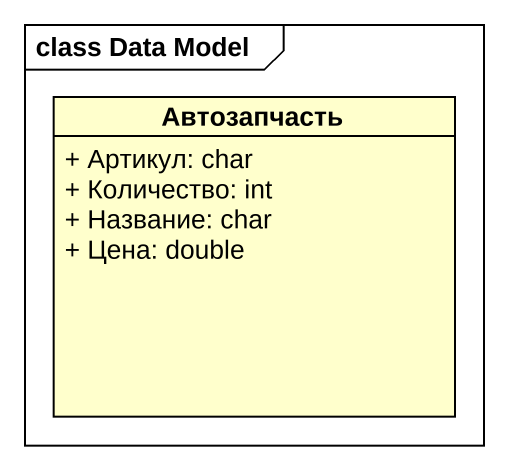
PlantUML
@startuml
mainframe class Data Model
hide circle
hide empty members
skinparam classAttributeIconSize 0
class Автозапчасть {
  + Артикул: char
  + Количество: int
  + Название: char
  + Цена: double
}
@enduml
